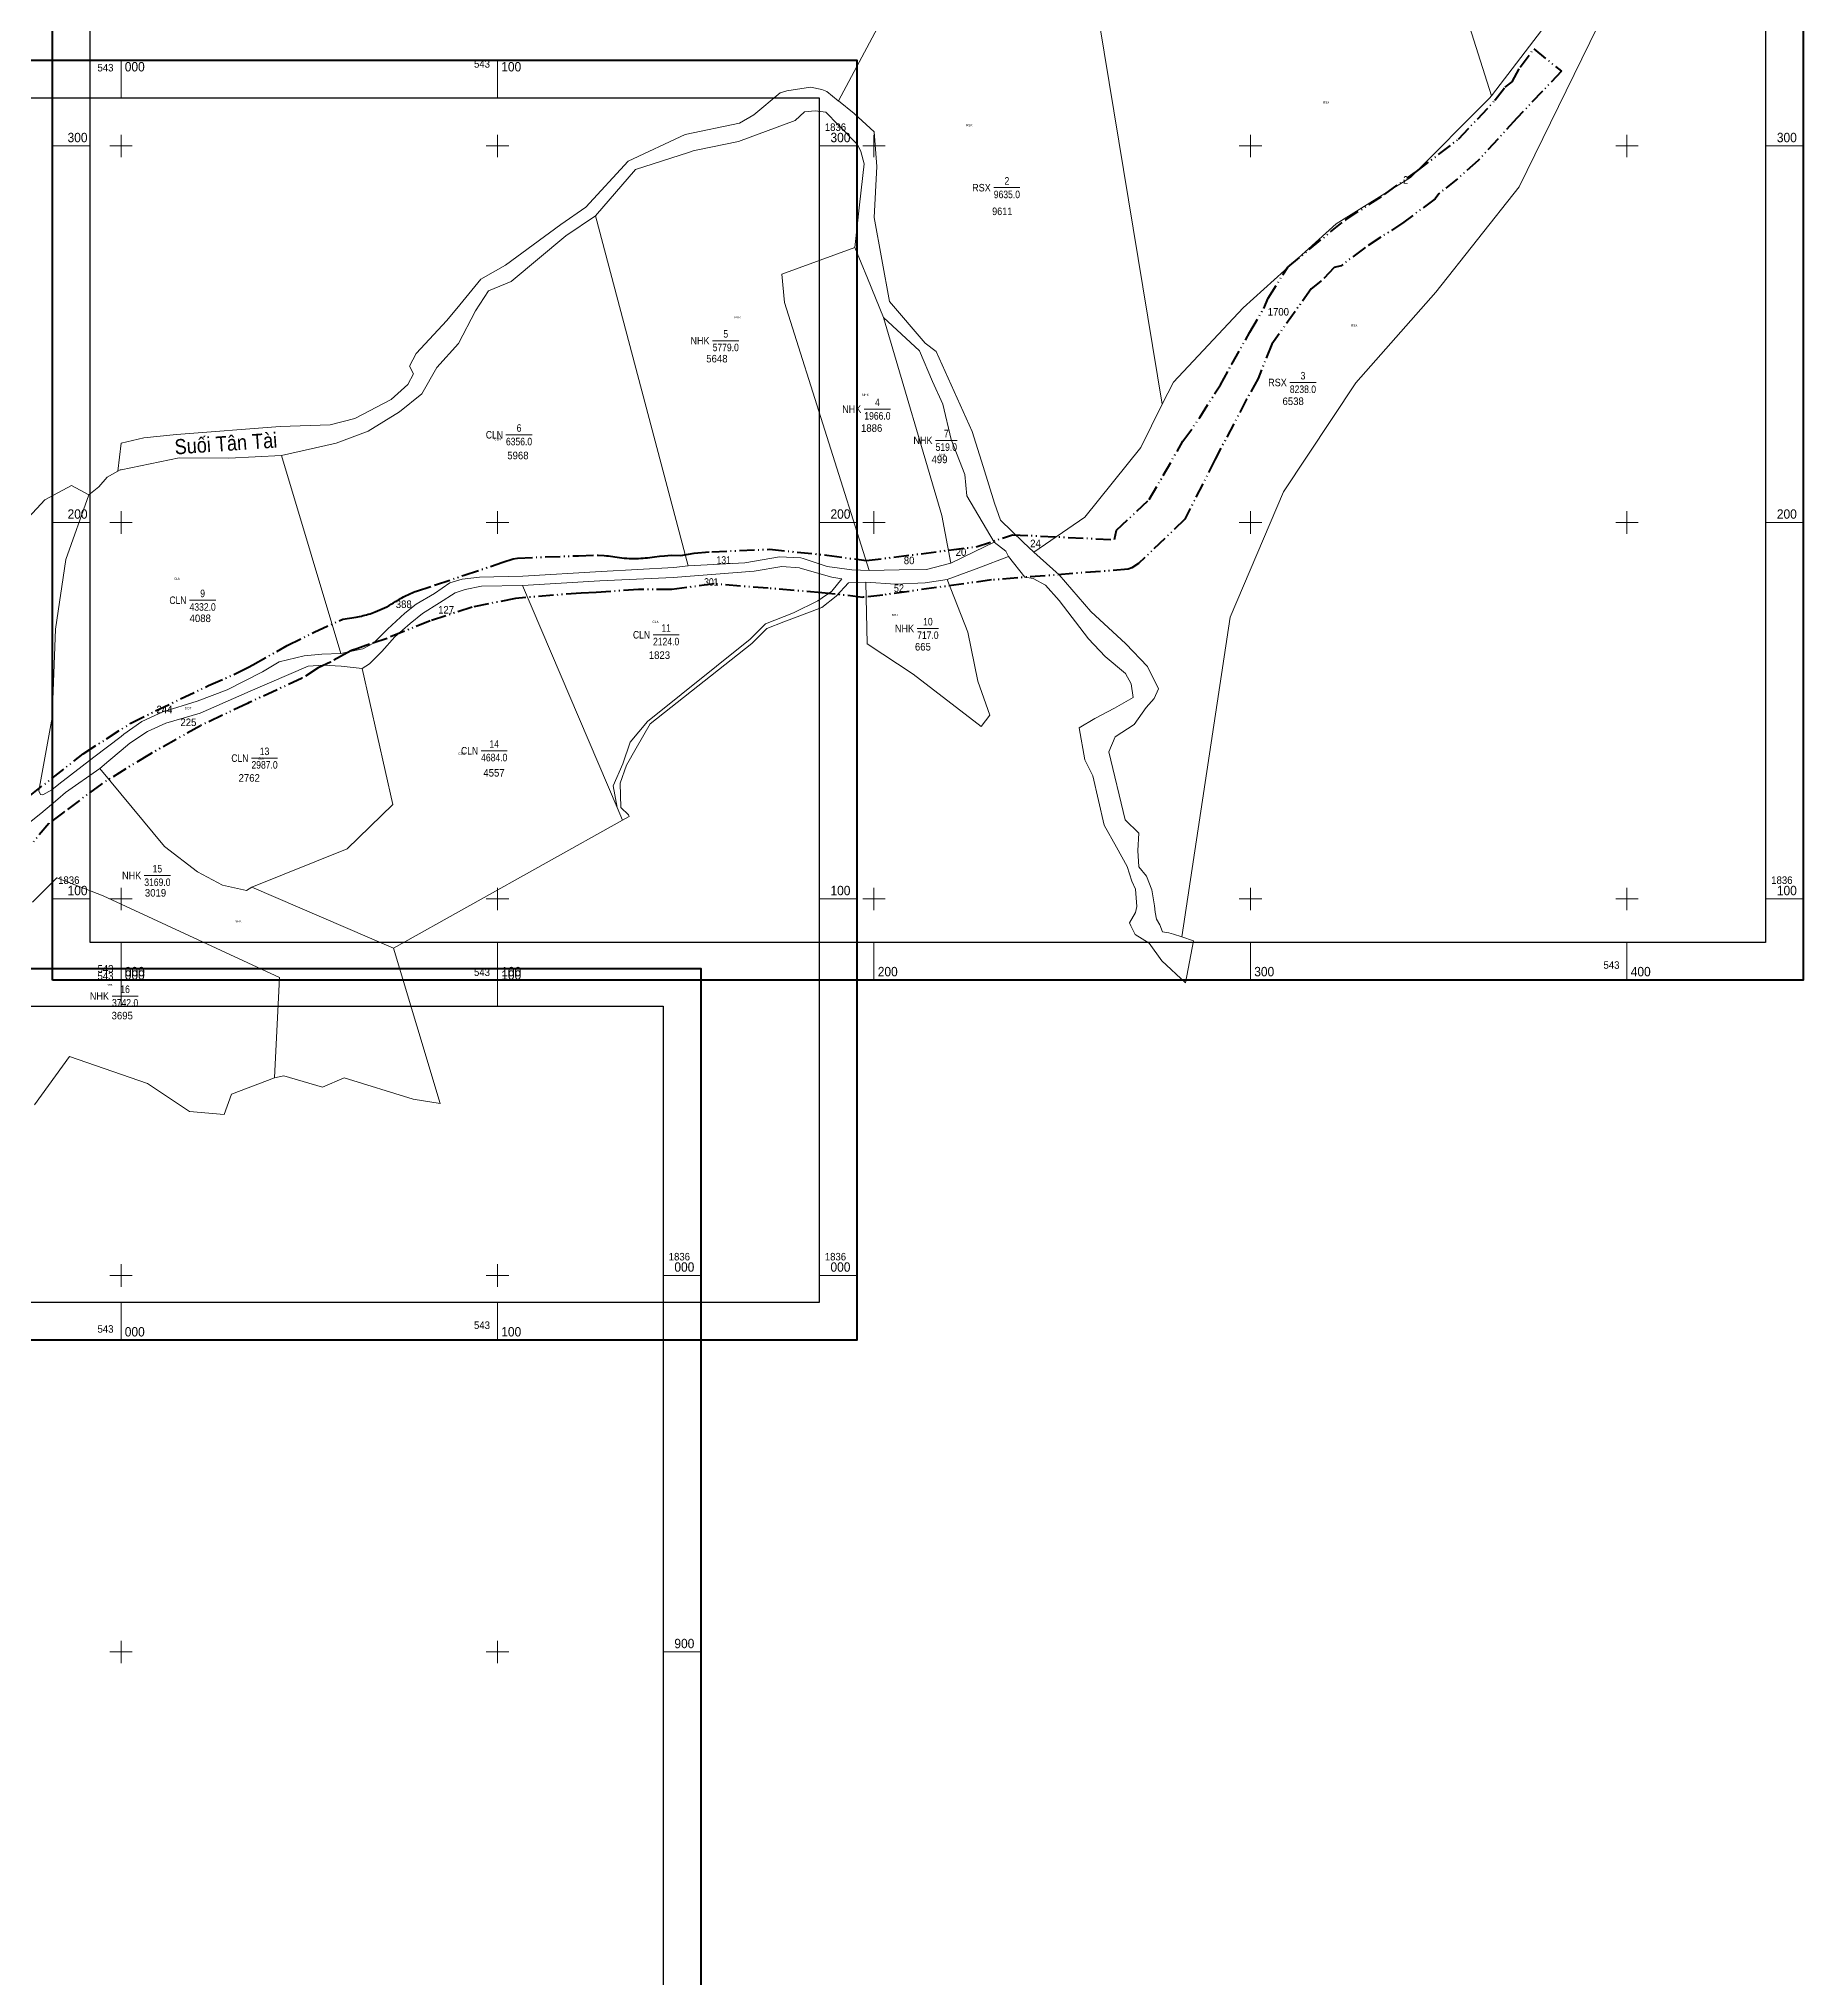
# Model space of a CAD drawing. Header units: metres. Extents: x 541636 to 543584, y 1835239 to 1836590.
# Drawn here: x 542978 to 543447, y 1835814 to 1836328 of the extents above; entities that cross this region are included whole.
import ezdxf
from ezdxf.enums import TextEntityAlignment as Align

# ---------------------------------------------------------------- set-up
doc = ezdxf.new("R2010")
doc.units = ezdxf.units.M
doc.header["$LTSCALE"] = 0.8
doc.linetypes.add('DASH_DOUBLE_DOT', pattern=[9.2, 5, -1.2, 0.3, -1.2, 0.3, -1.2])
for name, color, linetype, lineweight in [('10', 7, 'Continuous', 13), ('13', 7, 'Continuous', 13), ('2', 7, 'Continuous', 13), ('52', 7, 'DASH_DOUBLE_DOT', 53), ('63', 7, 'Continuous', 13)]:
    doc.layers.add(name, color=color, linetype=linetype, lineweight=lineweight)
for name, color, linetype in [('14', 7, 'Continuous'), ('39', 7, 'Continuous'), ('4', 7, 'Continuous'), ('5', 7, 'Continuous')]:
    doc.layers.add(name, color=color, linetype=linetype)

msp = doc.modelspace()

# ---------------------------------------------------------------- linework, layer by layer
at = {"layer": '10'}
for p, q in [((543309.42, 1836486), (543364, 1836313.31)), ((543190.53, 1836311.96), (543202.24, 1836333.83)), ((543126.05, 1836281.42), (543136.61, 1836293.79)), ((543126.05, 1836281.42), (543150.63, 1836188.48)), ((542999.18, 1836213.62), (543000, 1836221.1)), ((543042.67, 1836217.8), (543058.42, 1836165.18)), ((543256.04, 1836201.41), (543270.86, 1836219.95)), ((542994.09, 1836209.51), (542996.33, 1836212)), ((542999.8, 1836213.97), (543000, 1836214.01)), ((542975.43, 1836201.3), (542979.81, 1836206.01)), ((542979.81, 1836206.01), (542986.87, 1836209.83)), ((542991.45, 1836207.38), (542986.87, 1836209.83)), ((543242.49, 1836192.14), (543256.04, 1836201.41)), ((543106.67, 1836183.22), (543131.74, 1836124.3)), ((543186.17, 1836177.41), (543189.93, 1836180.45)), ((543171.19, 1836173.06), (543178.59, 1836175.97)), ((543178.89, 1836174.67), (543186.17, 1836177.41)), ((543167.56, 1836167.83), (543171.52, 1836171.88)), ((543281.72, 1836089.92), (543294.57, 1836174.83)), ((543000, 1836143.17), (542992.79, 1836137.66)), ((542996.78, 1836136.66), (543000, 1836139.42)), ((543000, 1836139.42), (543002.35, 1836141.43)), ((542983.53, 1836130.52), (542992.79, 1836137.66)), ((542994.42, 1836134.64), (542985.22, 1836128.31)), ((542994.42, 1836134.64), (542996.78, 1836136.66)), ((542981.65, 1836129.02), (542979.21, 1836127.64)), ((542983.53, 1836130.52), (542981.65, 1836129.02)), ((542979.21, 1836127.64), (542978.64, 1836127.75)), ((542983.21, 1836126.51), (542978.71, 1836122.74)), ((542985.22, 1836128.31), (542983.21, 1836126.51)), ((543133.23, 1836120.92), (543131.74, 1836124.3)), ((542978.71, 1836122.74), (542975.26, 1836119.99)), ((543135.01, 1836121.92), (543134.81, 1836122.33)), ((542982.96, 1836105.66), (542976.5, 1836099.19)), ((542995.26, 1836100.83), (542982.96, 1836105.66)), ((543284.9, 1836088.89), (543282.7, 1836077.76))]:
    msp.add_line(p, q, dxfattribs=at)
for points in [[(543276.58, 1836231.39), (543259.91, 1836332.46), (543208.49, 1836396.83)], [(543294.57, 1836174.83), (543308.75, 1836208.18), (543328.02, 1836237.11), (543349.22, 1836261.21), (543371.38, 1836289.17), (543402.65, 1836353.07), (543407.78, 1836372.28)], [(543363.51, 1836312.67), (543364, 1836313.31), (543379.57, 1836333.68)], [(543000, 1836221.1), (543006.1, 1836222.5), (543014.71, 1836223.38), (543042.28, 1836225.48), (543055.53, 1836225.97), (543062.08, 1836227.62), (543071.77, 1836232.7), (543076.22, 1836236.65), (543077.68, 1836239.47), (543076.61, 1836241.5), (543078.4, 1836244.88), (543086.58, 1836253.66), (543089.98, 1836257.82), (543095.61, 1836264.61), (543102.11, 1836268.32), (543116.79, 1836279.14), (543123.43, 1836283.79), (543134.73, 1836295.93), (543149.87, 1836303.03), (543164.28, 1836306.08), (543168.08, 1836308.24), (543175.06, 1836314.12), (543176.84, 1836314.64), (543183.13, 1836315.62), (543186.14, 1836315.03), (543187.5, 1836314.45), (543190.47, 1836312)], [(543151.93, 1836298.67), (543153.25, 1836298.94), (543164.03, 1836301.16), (543179.02, 1836306.81), (543181.51, 1836309.1), (543184.39, 1836309.37), (543187.22, 1836308.94), (543190.46, 1836305.65), (543195.61, 1836300.37), (543196.52, 1836298.5), (543197.4, 1836295.3), (543196.16, 1836284.4), (543194.95, 1836273.03)], [(543190.47, 1836312), (543190.53, 1836311.96), (543194.75, 1836308.67)], [(543279.51, 1836237.26), (543298.04, 1836257.03), (543322.75, 1836279.28), (543342.51, 1836291.65), (543363.51, 1836312.67)], [(543194.75, 1836308.67), (543200.07, 1836303.74), (543200.79, 1836294.59), (543200.04, 1836280.99), (543204.09, 1836258.69), (543213.56, 1836247.66), (543216.55, 1836245.43), (543226.09, 1836224.13), (543229.02, 1836214.85), (543232.02, 1836205.1), (543233.6, 1836200.62), (543239.63, 1836194.74)], [(543136.61, 1836293.79), (543150.74, 1836298.29), (543151.93, 1836298.67)], [(543042.67, 1836217.8), (543057.17, 1836221.11), (543065.69, 1836224.28), (543073.93, 1836229.38), (543079.91, 1836234.17), (543083.88, 1836241.13), (543089.67, 1836247.52), (543094.13, 1836256.22), (543097.6, 1836261.5), (543103.64, 1836263.97), (543118.16, 1836276.1), (543126.05, 1836281.42)], [(543198.72, 1836187.21), (543176.27, 1836258.44), (543175.49, 1836265.97), (543194.95, 1836273.03)], [(543202.53, 1836254.44), (543198.28, 1836264.93), (543194.95, 1836273.03)], [(543220.38, 1836189.2), (543217.98, 1836201.83), (543202.53, 1836254.44), (543212.12, 1836245.59), (543215.56, 1836237.45), (543218.25, 1836231.4), (543220.53, 1836222.03), (543224.16, 1836212.71), (543224.69, 1836207.09), (543231.9, 1836194.75)], [(543270.86, 1836219.95), (543276.58, 1836231.39), (543279.51, 1836237.26)], [(543000, 1836214.01), (543015.47, 1836217.19), (543028.61, 1836217.08), (543042.67, 1836217.8)], [(542996.33, 1836212), (542999.18, 1836213.62), (542999.8, 1836213.97)], [(542985.34, 1836190.13), (542991.45, 1836207.38), (542994.09, 1836209.51)], [(543150.63, 1836188.48), (543165.73, 1836189.3), (543174.93, 1836190.91), (543180.61, 1836190.62)], [(543180.61, 1836190.62), (543181.18, 1836190.43), (543187.56, 1836188.28)], [(543198.72, 1836187.21), (543206.71, 1836187.4), (543213.93, 1836187.49), (543220.38, 1836189.2), (543226.57, 1836192.22), (543231.9, 1836194.75), (543235.03, 1836192.42), (543235.7, 1836190.98)], [(543235.7, 1836190.98), (543227.84, 1836187.96), (543219.44, 1836184.88)], [(543235.7, 1836190.98), (543240.06, 1836185.47), (543242.32, 1836185.16), (543245.59, 1836183.37), (543249.17, 1836179.26), (543256.97, 1836169.11), (543261.43, 1836164.41), (543266.83, 1836159.89), (543268.29, 1836157.16), (543268.85, 1836153.55), (543263.88, 1836150.72), (543258.68, 1836147.93), (543254.47, 1836145.47), (543255.97, 1836137), (543258.08, 1836132.71), (543261.17, 1836119.57), (543264.42, 1836113.78), (543267.28, 1836108.63), (543268.44, 1836104.71), (543269.46, 1836102.57), (543269.85, 1836097.99), (543269.48, 1836096.44), (543267.9, 1836093.64), (543268.21, 1836092.86), (543269.39, 1836090.53), (543273.07, 1836088.23), (543276.46, 1836083.53), (543282.7, 1836077.76)], [(543239.63, 1836194.74), (543242.49, 1836192.14), (543249.14, 1836186.09)], [(542981.71, 1836148.19), (542982.58, 1836171.7), (542985.34, 1836190.13)], [(543058.42, 1836165.18), (543064.19, 1836166.48), (543067.04, 1836167.91), (543070.82, 1836171.68), (543075.37, 1836175.93), (543078.39, 1836178.28), (543083.26, 1836181.13), (543087.34, 1836183.98), (543090.61, 1836184.92), (543095.26, 1836185.52), (543106.77, 1836185.74), (543127.51, 1836186.99), (543146.85, 1836188.02), (543150.63, 1836188.48)], [(543106.67, 1836183.22), (543127.19, 1836184.48), (543146.62, 1836185.42), (543168.16, 1836187.05), (543175.52, 1836188.33), (543180.19, 1836187.95)], [(543188.78, 1836185.45), (543191.42, 1836185.01), (543188.77, 1836181.75), (543185.07, 1836179.23), (543178.59, 1836175.97)], [(543180.19, 1836187.95), (543180.41, 1836187.89), (543188.78, 1836185.45)], [(543187.56, 1836188.28), (543194.09, 1836187.43), (543198.72, 1836187.21)], [(543249.14, 1836186.09), (543257.56, 1836176.33), (543266.88, 1836167.8), (543272.62, 1836161.75), (543275.54, 1836155.8), (543274.39, 1836153.24), (543272.31, 1836150.87), (543269.07, 1836146.35), (543264.08, 1836143.06), (543262.4, 1836139.06), (543266.69, 1836121.01), (543270.32, 1836117.46), (543270.05, 1836112.92), (543270.37, 1836108.53), (543272.41, 1836106.04), (543273.78, 1836102.42), (543274.53, 1836098.18), (543274.67, 1836096.54), (543275.03, 1836094.62), (543275.91, 1836093.12), (543276.6, 1836091.24), (543278.3, 1836091.01), (543279.53, 1836090.63)], [(543064.05, 1836161.23), (543065.98, 1836162.45), (543069.27, 1836165.76), (543072.72, 1836169.64), (543076.77, 1836173.2), (543080.06, 1836175.82), (543084.59, 1836178.68), (543088.79, 1836181.35), (543091.37, 1836182.24), (543095.75, 1836183.08), (543106.67, 1836183.22)], [(543189.93, 1836180.45), (543193.26, 1836183.99), (543197.8, 1836184.17)], [(543171.19, 1836173.06), (543167.1, 1836169.01), (543139.85, 1836147.18), (543135.27, 1836141.62), (543133.31, 1836135.87), (543130.76, 1836130.09), (543131.74, 1836124.3)], [(543171.52, 1836171.88), (543176.07, 1836173.6), (543178.89, 1836174.67)], [(543058.42, 1836165.18), (543053.32, 1836165), (543048.64, 1836164.6), (543042, 1836162.96), (543037.6, 1836160.29), (543028.2, 1836155.58), (543020.26, 1836152.5), (543011.13, 1836149.72), (543005.55, 1836147.16), (543000.74, 1836143.74), (543000, 1836143.17)], [(543136.81, 1836140.04), (543140.54, 1836146.49), (543167.56, 1836167.83)], [(543064.05, 1836161.23), (543072.23, 1836125.12), (543060.03, 1836113.33), (543034.76, 1836103.12), (543033.35, 1836102.25), (543026.99, 1836103.69), (543020.35, 1836107.23), (543011.58, 1836113.9), (542994.42, 1836134.64)], [(543002.35, 1836141.43), (543007.07, 1836144.49), (543011.87, 1836146.66), (543021.04, 1836149.35), (543034.29, 1836155.16), (543049.68, 1836161.88), (543053.72, 1836162.08), (543058.47, 1836161.88), (543064.05, 1836161.23)], [(542978.64, 1836127.75), (542978.16, 1836128.76), (542981.71, 1836148.19)], [(543132.58, 1836130.73), (543134.27, 1836135.55), (543136.81, 1836140.04)], [(543134.81, 1836122.33), (543132.77, 1836124.34), (543132.58, 1836130.73)], [(543072.36, 1836086.94), (543133.23, 1836120.92), (543135.01, 1836121.92)], [(543084.8, 1836045.7), (543072.36, 1836086.94), (543034.76, 1836103.12)], [(543040.76, 1836052.51), (543042.13, 1836079.14), (542995.26, 1836100.83)], [(543279.53, 1836090.63), (543281.72, 1836089.92), (543284.9, 1836088.89)], [(542977.04, 1836045.3), (542986.29, 1836058.19), (543007.08, 1836050.95), (543018.2, 1836043.56), (543027.36, 1836042.8)], [(543027.36, 1836042.8), (543029.38, 1836048.12), (543040.76, 1836052.51)], [(543084.8, 1836045.7), (543077.6, 1836046.84), (543059.31, 1836052.54), (543053.55, 1836049.98), (543043.25, 1836053.01), (543040.76, 1836052.51)]]:
    msp.add_lwpolyline(points, dxfattribs=at)
msp.add_lwpolyline([(543219.44, 1836184.88), (543213.62, 1836183.99), (543205.73, 1836183.61), (543197.8, 1836184.17), (543198.16, 1836167.8), (543210.36, 1836159.69), (543228.48, 1836145.82), (543230.8, 1836148.82), (543227.58, 1836157.86), (543224.92, 1836170.88)], close=True, dxfattribs=at)
at = {"layer": '13'}
for p, q in [((543231.82, 1836288.94), (543238.77, 1836288.94)), ((543157.14, 1836248.29), (543164.09, 1836248.29)), ((543310.45, 1836237.2), (543317.4, 1836237.2)), ((543197.43, 1836230.12), (543204.38, 1836230.12)), ((543102.24, 1836223.3), (543109.19, 1836223.3)), ((543216.36, 1836221.82), (543222.05, 1836221.82)), ((543018.21, 1836179.37), (543025.16, 1836179.37)), ((543141.32, 1836170.17), (543148.27, 1836170.17)), ((543211.46, 1836171.86), (543217.15, 1836171.86)), ((543095.66, 1836139.37), (543102.61, 1836139.37)), ((543034.65, 1836137.42), (543041.61, 1836137.42)), ((543006.19, 1836106.25), (543013.14, 1836106.25)), ((542997.61, 1836074.23), (543004.56, 1836074.23))]:
    msp.add_line(p, q, dxfattribs=at)
at = {"layer": '52'}
for points in [[(543132.4, 1836190.68), (543133.04, 1836190.61), (543133.67, 1836190.55), (543134.31, 1836190.5), (543134.95, 1836190.46), (543135.59, 1836190.44), (543136.23, 1836190.43), (543136.87, 1836190.43), (543137.46, 1836190.45), (543138.06, 1836190.48), (543138.66, 1836190.52), (543139.25, 1836190.58), (543139.85, 1836190.64), (543140.44, 1836190.72), (543141.74, 1836190.9), (543143.05, 1836191.05), (543144.36, 1836191.17), (543146.1, 1836191.29), (543148.72, 1836191.21), (543152.26, 1836191.83), (543156.9, 1836192.24), (543172.23, 1836192.87), (543187.5, 1836191.33), (543197.95, 1836189.86), (543227.11, 1836193.57), (543236.83, 1836196.75), (543263.88, 1836195.45), (543264.43, 1836197.97), (543273.13, 1836206.11), (543282.06, 1836221.56), (543286.58, 1836227.91), (543291.99, 1836236.59), (543295.03, 1836242.04), (543299.84, 1836250.59), (543303.56, 1836256.85), (543304.67, 1836259.57), (543309.91, 1836267.83), (543325.28, 1836280.43), (543335.72, 1836287.21), (543344.09, 1836293.26), (543355.25, 1836301.8), (543364.89, 1836312.06), (543365.03, 1836312.23), (543367.61, 1836315.63), (543369.46, 1836317.02), (543371.63, 1836320.96), (543375.28, 1836325.79), (543382.59, 1836319.86), (543370.86, 1836307.51), (543370.72, 1836307.35), (543360.46, 1836296.14), (543355.02, 1836291.32), (543350.05, 1836287.33), (543349.02, 1836285.99), (543340.76, 1836279.79), (543330.34, 1836272.96), (543324.11, 1836268.21), (543322.25, 1836267.71), (543318.69, 1836264.06), (543316.1, 1836262.08), (543305.66, 1836247.39), (543302, 1836238.21), (543298.98, 1836232.76), (543290.65, 1836216.83), (543282.58, 1836200.87), (543270.26, 1836189.09), (543268.44, 1836187.98), (543267.51, 1836187.58), (543231.17, 1836184.73), (543202.32, 1836180.74), (543197.01, 1836180.12), (543186.17, 1836181.34), (543171.9, 1836182.54), (543157.55, 1836183.67), (543146.27, 1836182.23), (543137.42, 1836182.18), (543126.23, 1836181.42), (543122.2, 1836181.26), (543104.82, 1836179.83), (543093.28, 1836177.53), (543082.13, 1836173.86), (543070.69, 1836169.22), (543066.03, 1836167.68), (543062.61, 1836166.43), (543061.26, 1836165.96), (543060.03, 1836165.42), (543055.65, 1836162.93), (543052.35, 1836161.43), (543048.13, 1836158.64), (543034.07, 1836152.17), (543033.6, 1836151.95), (543021.09, 1836146.02), (543007.58, 1836138.4), (542994.87, 1836130.62), (542984.84, 1836123.06), (542980.82, 1836120.09), (542976.33, 1836114.68)], [(542975.86, 1836127.48), (542989.97, 1836138.56), (543002.61, 1836146.71), (543009.15, 1836149.97), (543023.26, 1836156.67), (543030.86, 1836160.03), (543032.79, 1836161), (543033.89, 1836161.59), (543034.98, 1836162.21), (543044.17, 1836167.3), (543051.28, 1836170.85), (543058.96, 1836174.35), (543062.43, 1836174.88), (543062.9, 1836174.96), (543063.37, 1836175.05), (543063.84, 1836175.15), (543064.3, 1836175.26), (543064.77, 1836175.37), (543065.23, 1836175.5), (543065.69, 1836175.63), (543066.14, 1836175.77), (543066.59, 1836175.93), (543067.04, 1836176.08), (543067.49, 1836176.25), (543068.12, 1836176.5), (543068.74, 1836176.77), (543069.36, 1836177.05), (543069.98, 1836177.34), (543070.59, 1836177.64), (543071.19, 1836177.96), (543071.78, 1836178.29), (543072.37, 1836178.63), (543072.95, 1836178.98), (543073.52, 1836179.35), (543073.88, 1836179.58), (543074.25, 1836179.8), (543074.62, 1836180.02), (543074.99, 1836180.23), (543075.37, 1836180.43), (543075.75, 1836180.62), (543076.14, 1836180.81), (543076.53, 1836180.99), (543076.92, 1836181.16), (543077.32, 1836181.33), (543077.72, 1836181.48), (543078.12, 1836181.63), (543078.52, 1836181.77), (543083.57, 1836183.45), (543091.15, 1836185.99), (543101.44, 1836189.44), (543104.12, 1836190.34), (543105.29, 1836190.56), (543121.53, 1836191.18), (543126.7, 1836191.33), (543128.36, 1836191.22), (543128.92, 1836191.17), (543129.48, 1836191.11), (543130.03, 1836191.05), (543130.59, 1836190.97), (543131.14, 1836190.88), (543131.77, 1836190.77), (543132.4, 1836190.68)]]:
    msp.add_lwpolyline(points, dxfattribs=at)
at = {"layer": '63'}
for p, q in [((543000, 1836312.8), (543000, 1836322.8)), ((543100, 1836312.8), (543100, 1836322.8)), ((542981.81, 1836300), (542991.81, 1836300)), ((542997, 1836300), (543003, 1836300)), ((542997, 1836300), (543003, 1836300)), ((543000, 1836297), (543000, 1836303)), ((543000, 1836297), (543000, 1836303)), ((543097, 1836300), (543103, 1836300)), ((543097, 1836300), (543103, 1836300)), ((543100, 1836297), (543100, 1836303)), ((543100, 1836297), (543100, 1836303)), ((543185.44, 1836300), (543195.44, 1836300)), ((543197, 1836300), (543203, 1836300)), ((543200, 1836297), (543200, 1836303)), ((543297, 1836300), (543303, 1836300)), ((543300, 1836297), (543300, 1836303)), ((543397, 1836300), (543403, 1836300)), ((543400, 1836297), (543400, 1836303)), ((543436.81, 1836300), (543446.81, 1836300)), ((543000, 1836197), (543000, 1836203)), ((543000, 1836197), (543000, 1836203)), ((543100, 1836197), (543100, 1836203)), ((543100, 1836197), (543100, 1836203)), ((543200, 1836197), (543200, 1836203)), ((543300, 1836197), (543300, 1836203)), ((543400, 1836197), (543400, 1836203)), ((542981.81, 1836200), (542991.81, 1836200)), ((542997, 1836200), (543003, 1836200)), ((542997, 1836200), (543003, 1836200)), ((543097, 1836200), (543103, 1836200)), ((543097, 1836200), (543103, 1836200)), ((543185.44, 1836200), (543195.44, 1836200)), ((543197, 1836200), (543203, 1836200)), ((543297, 1836200), (543303, 1836200)), ((543397, 1836200), (543403, 1836200)), ((543436.81, 1836200), (543446.81, 1836200)), ((543000, 1836097), (543000, 1836103)), ((543000, 1836097), (543000, 1836103)), ((543100, 1836097), (543100, 1836103)), ((543100, 1836097), (543100, 1836103)), ((543200, 1836097), (543200, 1836103)), ((543300, 1836097), (543300, 1836103)), ((543400, 1836097), (543400, 1836103)), ((542981.81, 1836100), (542991.81, 1836100)), ((542997, 1836100), (543003, 1836100)), ((542997, 1836100), (543003, 1836100)), ((543097, 1836100), (543103, 1836100)), ((543097, 1836100), (543103, 1836100)), ((543185.44, 1836100), (543195.44, 1836100)), ((543197, 1836100), (543203, 1836100)), ((543297, 1836100), (543303, 1836100)), ((543397, 1836100), (543403, 1836100)), ((543436.81, 1836100), (543446.81, 1836100)), ((543000, 1836078.46), (543000, 1836088.46)), ((543100, 1836078.46), (543100, 1836088.46)), ((543200, 1836078.46), (543200, 1836088.46)), ((543300, 1836078.46), (543300, 1836088.46)), ((543400, 1836078.46), (543400, 1836088.46)), ((543000, 1836071.56), (543000, 1836081.56)), ((543100, 1836071.56), (543100, 1836081.56)), ((542997, 1836000), (543003, 1836000)), ((542997, 1836000), (543003, 1836000)), ((543000, 1835997), (543000, 1836003)), ((543000, 1835997), (543000, 1836003)), ((543097, 1836000), (543103, 1836000)), ((543097, 1836000), (543103, 1836000)), ((543100, 1835997), (543100, 1836003)), ((543100, 1835997), (543100, 1836003)), ((543143.98, 1836000), (543153.98, 1836000)), ((543185.44, 1836000), (543195.44, 1836000)), ((543000, 1835982.8), (543000, 1835992.8)), ((543100, 1835982.8), (543100, 1835992.8)), ((543000, 1835897), (543000, 1835903)), ((543100, 1835897), (543100, 1835903)), ((542997, 1835900), (543003, 1835900)), ((543097, 1835900), (543103, 1835900)), ((543143.98, 1835900), (543153.98, 1835900))]:
    msp.add_line(p, q, dxfattribs=at)
at = {"layer": '63', "lineweight": 40}
for points in [[(542981.81, 1836078.46), (542981.81, 1836418.46), (543446.81, 1836418.46), (543446.81, 1836078.46)], [(542730.44, 1835982.8), (542730.44, 1836322.8), (543195.44, 1836322.8), (543195.44, 1835982.8)], [(542688.98, 1835741.56), (542688.98, 1836081.56), (543153.98, 1836081.56), (543153.98, 1835741.56)]]:
    msp.add_lwpolyline(points, close=True, dxfattribs=at)
at = {"layer": '63'}
for points in [[(542991.81, 1836408.46), (543436.81, 1836408.46), (543436.81, 1836088.46), (542991.81, 1836088.46)], [(542740.44, 1836312.8), (543185.44, 1836312.8), (543185.44, 1835992.8), (542740.44, 1835992.8)], [(542698.98, 1836071.56), (543143.98, 1836071.56), (543143.98, 1835751.56), (542698.98, 1835751.56)]]:
    msp.add_lwpolyline(points, close=True, dxfattribs=at)
at = {"layer": '63', "lineweight": 25}
for points in [[(542991.81, 1836088.46), (542991.81, 1836408.46), (543436.81, 1836408.46), (543436.81, 1836088.46)], [(542740.44, 1835992.8), (542740.44, 1836312.8), (543185.44, 1836312.8), (543185.44, 1835992.8)], [(542698.98, 1835751.56), (542698.98, 1836071.56), (543143.98, 1836071.56), (543143.98, 1835751.56)]]:
    msp.add_lwpolyline(points, close=True, dxfattribs=at)

# ---------------------------------------------------------------- texts
at = {"layer": '13'}
for s, width, p in [('2', 0.85, (543235.3, 1836289.73)), ('5', 0.85, (543160.625, 1836249.09)), ('3', 0.85, (543313.93, 1836237.99)), ('4', 0.85, (543200.91, 1836230.92)), ('6', 0.85, (543105.715, 1836224.1)), ('7', 0.85, (543219.205, 1836222.62)), ('9', 0.85, (543021.68, 1836180.16)), ('11', 0.8, (543144.795, 1836170.97)), ('10', 0.85, (543214.315, 1836172.66)), ('13', 0.85, (543038.135, 1836138.22)), ('14', 0.85, (543099.135, 1836140.17)), ('15', 0.85, (543009.665, 1836107.05)), ('16', 0.85, (543001.085, 1836075.03))]:
    msp.add_text(s, height=2, dxfattribs=dict(at, width=width)).set_placement(p, align=Align.CENTER)
at = {"layer": '14'}
for s, width, p in [('RSX', 0.8, (543320.095, 1836311.27)), ('RSX', 0.8, (543225.315, 1836305.23)), ('RSX', 0.8, (543327.535, 1836252.04)), ('CLN', 1.1, (543100.02, 1836221.83)), ('CLN', 1.1, (543142.03, 1836173.31)), ('CLN', 1.1, (543090.45, 1836138.32))]:
    msp.add_text(s, height=0.6, dxfattribs=dict(at, width=width)).set_placement(p, align=Align.CENTER)
for s, height, p in [('NHK', 0.6, (543163.8, 1836254.18)), ('NHK', 0.6, (543197.75, 1836233.59)), ('NHK', 0.6, (543218.17, 1836217.69)), ('CLN', 0.6, (543014.945, 1836184.75)), ('NHK', 0.6, (543205.59, 1836175.13)), ('DGT', 0.6, (543017.805, 1836150.37)), ('CLN', 0.6, (543037.255, 1836137)), ('NHK', 0.6, (543031.13, 1836093.77)), ('NHK', 0.5, (542997, 1836076.95))]:
    msp.add_text(s, height=height, dxfattribs=at).set_placement(p, align=Align.CENTER)
at = {"layer": '2'}
for s, width, p in [('RSX', 0.9, (543231.01, 1836287.93)), ('NHK', 0.9, (543156.33, 1836247.29)), ('RSX', 0.9, (543309.64, 1836236.19)), ('NHK', 0.9, (543196.62, 1836229.12)), ('CLN', 0.85, (543101.45, 1836222.3)), ('NHK', 0.9, (543215.55, 1836220.82)), ('CLN', 0.85, (543017.4, 1836178.36)), ('CLN', 0.85, (543140.52, 1836169.17)), ('NHK', 0.9, (543210.65, 1836170.86)), ('CLN', 0.85, (543094.86, 1836138.37)), ('CLN', 0.85, (543033.85, 1836136.42)), ('NHK', 0.9, (543005.37, 1836105.25)), ('NHK', 0.9, (542996.8, 1836073.23))]:
    msp.add_text(s, height=2, dxfattribs=dict(at, width=width)).set_placement(p, align=Align.RIGHT)
at = {"layer": '39', "width": 0.9}
msp.add_text('Suối Tân Tài', height=4, rotation=3.911, dxfattribs=at).set_placement((543027.984, 1836218.996), align=Align.CENTER)
at = {"layer": '4', "width": 0.85}
for s, p in [('9635.0', (543235.3, 1836286.13)), ('5779.0', (543160.62, 1836245.49)), ('8238.0', (543313.93, 1836234.39)), ('1966.0', (543200.91, 1836227.32)), ('6356.0', (543105.72, 1836220.5)), ('519.0', (543219.205, 1836219.02)), ('4332.0', (543021.685, 1836176.56)), ('717.0', (543214.31, 1836169.06)), ('2124.0', (543144.795, 1836167.37)), ('2987.0', (543038.13, 1836134.62)), ('4684.0', (543099.13, 1836136.57)), ('3169.0', (543009.665, 1836103.45)), ('3742.0', (543001.09, 1836071.43))]:
    msp.add_text(s, height=2, dxfattribs=at).set_placement(p, align=Align.CENTER)
at = {"layer": '5'}
for s, width, p in [('2', 0.85, (543341.205, 1836289.99)), ('9611', 0.9, (543234.06, 1836281.65)), ('1700', 0.95, (543307.395, 1836254.96)), ('5648', 0.95, (543158.275, 1836242.51)), ('6538', 0.95, (543311.33, 1836231.2)), ('1886', 0.95, (543199.375, 1836224.07)), ('5968', 0.95, (543105.425, 1836216.8)), ('499', 0.95, (543217.405, 1836215.75)), ('131', 0.85, (543160.085, 1836189.04)), ('80', 0.95, (543209.325, 1836188.92)), ('20', 0.95, (543223.105, 1836191.14)), ('24', 0.95, (543242.9, 1836193.43)), ('301', 0.85, (543156.785, 1836183.21)), ('52', 0.9, (543206.62, 1836181.55)), ('4088', 0.95, (543021.045, 1836173.55)), ('388', 0.95, (543075.105, 1836177.29)), ('127', 0.95, (543086.345, 1836175.8)), ('1823', 0.95, (543143.01, 1836163.77)), ('665', 0.95, (543212.995, 1836165.99)), ('244', 0.95, (543011.54, 1836149.34)), ('225', 0.95, (543017.905, 1836145.93)), ('4557', 0.95, (543099.075, 1836132.52)), ('2762', 0.95, (543034.06, 1836131.16)), ('3019', 0.95, (543009.17, 1836100.63)), ('3695', 0.95, (543000.325, 1836068.03))]:
    msp.add_text(s, height=2, dxfattribs=dict(at, width=width)).set_placement(p, align=Align.CENTER)
at = {"layer": '63', "width": 0.95}
for p in [(542998, 1836319.8), (543098, 1836320.8), (542998, 1836080.46), (543398, 1836081.46), (542998, 1836078.56), (543098, 1836079.56), (542998, 1835984.8), (543098, 1835985.8)]:
    msp.add_text('543', height=2, dxfattribs=at).set_placement(p, align=Align.RIGHT)
for s, height, p in [('000', 2.5, (543001, 1836319.8)), ('100', 2.5, (543101, 1836319.8)), ('1836', 2, (543186.94, 1836304)), ('300', 2.5, (542985.81, 1836301)), ('300', 2.5, (543188.44, 1836301)), ('300', 2.5, (543439.81, 1836301)), ('200', 2.5, (542985.81, 1836201)), ('200', 2.5, (543188.44, 1836201)), ('200', 2.5, (543439.81, 1836201)), ('1836', 2, (542983.31, 1836104)), ('100', 2.5, (542985.81, 1836101)), ('100', 2.5, (543188.44, 1836101)), ('1836', 2, (543438.31, 1836104)), ('100', 2.5, (543439.81, 1836101)), ('000', 2.5, (543001, 1836079.46)), ('000', 2.5, (543001, 1836078.56)), ('100', 2.5, (543101, 1836079.46)), ('100', 2.5, (543101, 1836078.56)), ('200', 2.5, (543201, 1836079.46)), ('300', 2.5, (543301, 1836079.46)), ('400', 2.5, (543401, 1836079.46)), ('1836', 2, (543145.48, 1836004)), ('1836', 2, (543145.48, 1836004)), ('1836', 2, (543186.94, 1836004)), ('000', 2.5, (543146.98, 1836001)), ('000', 2.5, (543188.44, 1836001)), ('000', 2.5, (543001, 1835983.8)), ('100', 2.5, (543101, 1835983.8)), ('900', 2.5, (543146.98, 1835901))]:
    msp.add_text(s, height=height, dxfattribs=at).set_placement(p)

doc.saveas('drawing.dxf')
